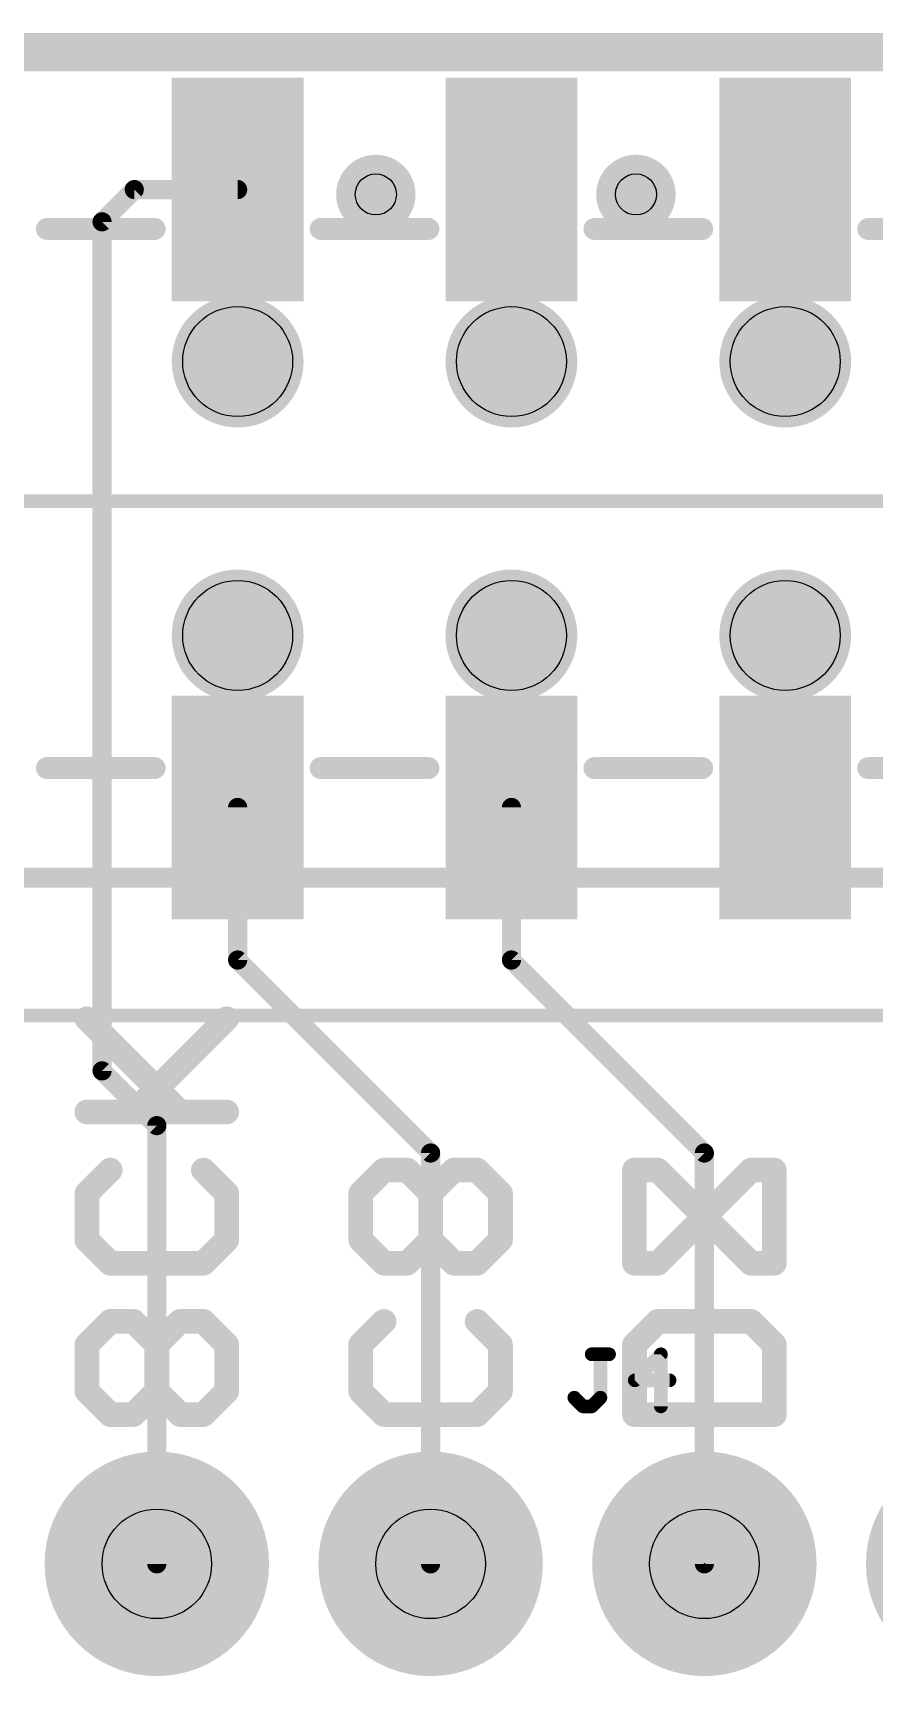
# Model space of a CAD drawing. Extents: x -29 to 79, y -27 to 74.
# Drawn here: x 28.06 to 35.87, y 7.85 to 23.09 of the extents above; entities that cross this region are included whole.
import ezdxf

# ---------------------------------------------------------------- set-up
doc = ezdxf.new("R2010")
doc.units = 0
for name, color, linetype in [('1', 12, 'CONTINUOUS'), ('16', 132, 'CONTINUOUS'), ('17', 110, 'CONTINUOUS'), ('18', 110, 'CONTINUOUS'), ('20', 53, 'CONTINUOUS'), ('21', 41, 'CONTINUOUS'), ('22', 40, 'CONTINUOUS'), ('23', 53, 'CONTINUOUS'), ('25', 253, 'CONTINUOUS'), ('29', 253, 'CONTINUOUS'), ('30', 253, 'CONTINUOUS'), ('31', 253, 'CONTINUOUS'), ('44', 253, 'CONTINUOUS'), ('49', 183, 'CONTINUOUS'), ('51', 53, 'CONTINUOUS')]:
    doc.layers.add(name, color=color, linetype=linetype)

# ---------------------------------------------------------------- blocks, each defined once
blk = doc.blocks.new('RECT')
blk.add_solid([(-0.5, -0.5), (0.5, -0.5), (-0.5, 0.5), (0.5, 0.5)])
blk = doc.blocks.new('ROUNDP')
at = {"const_width": 0.5}
blk.add_lwpolyline([(0, -0.25, 1), (0, 0.25, 1), (0, -0.25)], format="xyb", dxfattribs=at)
blk = doc.blocks.new('ROUNDV')
at = {"const_width": 0.5}
blk.add_lwpolyline([(0, -0.25, 1), (0, 0.25, 1), (0, -0.25)], format="xyb", dxfattribs=at)

msp = doc.modelspace()

# ---------------------------------------------------------------- linework, layer by layer
at = {"layer": '1'}
for points, const_width in [([(0, 22.86), (52.07, 22.86)], 0.254), ([(28.702, 21.336), (29.001, 21.635)], 0.1778), ([(29.96, 21.635), (29.001, 21.635)], 0.1778), ([(28.702, 13.462), (28.702, 21.336)], 0.1778), ([(29.96, 15.905), (29.96, 14.49)], 0.1778), ([(32.5, 15.905), (32.5, 14.49)], 0.1778), ([(29.96, 14.49), (31.75, 12.7)], 0.1778), ([(34.29, 12.7), (32.5, 14.49)], 0.1778), ([(29.21, 12.954), (28.702, 13.462)], 0.1778), ([(29.21, 8.89), (29.21, 12.954)], 0.1778), ([(31.75, 12.7), (31.75, 8.89)], 0.1778), ([(34.29, 8.89), (34.29, 12.7)], 0.1778)]:
    msp.add_lwpolyline(points, dxfattribs=dict(at, const_width=const_width))
at = {"layer": '1', "const_width": 0.0889}
for points in [[(29.001, 21.6795, 1), (29.001, 21.5906)], [(29.0324, 21.6036, 1), (28.9696, 21.6664)], [(29.96, 21.5906, 1), (29.96, 21.6795)], [(28.7465, 21.336, 1), (28.6576, 21.336)], [(28.6706, 21.3674, 1), (28.7334, 21.3046)], [(30.0045, 15.905, 1), (29.9155, 15.905)], [(32.5444, 15.905, 1), (32.4556, 15.905)], [(29.9914, 14.5214, 1), (29.9286, 14.4586)], [(29.9155, 14.49, 1), (30.0045, 14.49)], [(32.5314, 14.5214, 1), (32.4686, 14.4586)], [(32.4556, 14.49, 1), (32.5444, 14.49)], [(28.7334, 13.4934, 1), (28.6706, 13.4306)], [(28.6576, 13.462, 1), (28.7465, 13.462)], [(29.2545, 12.954, 1), (29.1655, 12.954)], [(29.1786, 12.9226, 1), (29.2414, 12.9854)], [(31.7945, 12.7, 1), (31.7055, 12.7)], [(31.7186, 12.6686, 1), (31.7814, 12.7314)], [(34.3344, 12.7, 1), (34.2456, 12.7)], [(34.2586, 12.6686, 1), (34.3214, 12.7314)], [(29.1655, 8.89, 1), (29.2545, 8.89)], [(31.7055, 8.89, 1), (31.7945, 8.89)], [(34.2456, 8.89, 1), (34.3344, 8.89)]]:
    msp.add_lwpolyline(points, format="xyb", dxfattribs=at)
at = {"layer": '16', "const_width": 0.254}
msp.add_lwpolyline([(0, 22.86), (52.07, 22.86)], dxfattribs=at)
at = {"layer": '20', "const_width": 0.2032}
msp.add_lwpolyline([(49.784, 22.987), (2.54, 22.987)], dxfattribs=at)
at = {"layer": '20'}
for centre in [(29.96, 20.04), (32.5, 20.04), (35.04, 20.04), (29.96, 17.5), (32.5, 17.5), (35.04, 17.5)]:
    msp.add_circle(centre, 0.51, dxfattribs=at)
at = {"layer": '21'}
for points, const_width in [([(29.19, 21.27), (28.19, 21.27)], 0.2032), ([(31.73, 21.27), (30.73, 21.27)], 0.2032), ([(34.27, 21.27), (33.27, 21.27)], 0.2032), ([(36.81, 21.27), (35.81, 21.27)], 0.2032), ([(29.19, 16.27), (28.19, 16.27)], 0.2032), ([(31.73, 16.27), (30.73, 16.27)], 0.2032), ([(34.27, 16.27), (33.27, 16.27)], 0.2032), ([(36.81, 16.27), (35.81, 16.27)], 0.2032), ([(29.4255, 13.0809), (28.5612, 13.9452)], 0.2286), ([(29.2094, 13.2969), (29.8577, 13.9452)], 0.2286), ([(28.5612, 13.0809), (29.8577, 13.0809)], 0.2286), ([(28.7773, 12.5419), (28.5612, 12.3258)], 0.2286), ([(29.8577, 12.3258), (29.6416, 12.5419)], 0.2286), ([(31.3173, 12.5419), (31.1012, 12.3258)], 0.2286), ([(31.7494, 12.3258), (31.9655, 12.5419)], 0.2286), ([(31.9655, 12.5419), (32.1816, 12.5419)], 0.2286), ([(32.1816, 12.5419), (32.3977, 12.3258)], 0.2286), ([(33.6412, 11.6776), (33.6412, 12.5419)], 0.2286), ([(33.6412, 12.5419), (33.8573, 12.5419)], 0.2286), ([(33.8573, 12.5419), (34.7216, 11.6776)], 0.2286), ([(28.5612, 12.3258), (28.5612, 11.8937)], 0.2286), ([(29.8577, 11.8937), (29.8577, 12.3258)], 0.2286), ([(31.1012, 12.3258), (31.1012, 11.8937)], 0.2286), ([(31.7494, 11.8937), (31.7494, 12.3258)], 0.2286), ([(32.3977, 12.3258), (32.3977, 11.8937)], 0.2286), ([(28.5612, 11.8937), (28.7773, 11.6776)], 0.2286), ([(29.6416, 11.6776), (29.8577, 11.8937)], 0.2286), ([(31.1012, 11.8937), (31.3173, 11.6776)], 0.2286), ([(31.5334, 11.6776), (31.7494, 11.8937)], 0.2286), ([(32.3977, 11.8937), (32.1816, 11.6776)], 0.2286), ([(28.7773, 11.6776), (29.6416, 11.6776)], 0.2286), ([(31.3173, 11.6776), (31.5334, 11.6776)], 0.2286), ([(34.7216, 11.6776), (34.9377, 11.6776)], 0.2286), ([(28.7773, 11.1386), (28.5612, 10.9226)], 0.2286), ([(29.2094, 10.9226), (29.4255, 11.1386)], 0.2286), ([(29.4255, 11.1386), (29.6416, 11.1386)], 0.2286), ([(29.6416, 11.1386), (29.8577, 10.9226)], 0.2286), ([(31.3173, 11.1386), (31.1012, 10.9226)], 0.2286), ([(32.3977, 10.9226), (32.1816, 11.1386)], 0.2286), ([(33.8573, 11.1386), (33.6412, 10.9226)], 0.2286), ([(34.7216, 11.1386), (33.8573, 11.1386)], 0.2286), ([(34.9377, 10.9226), (34.7216, 11.1386)], 0.2286), ([(28.5612, 10.9226), (28.5612, 10.4904)], 0.2286), ([(29.2094, 10.4904), (29.2094, 10.9226)], 0.2286), ([(29.8577, 10.9226), (29.8577, 10.4904)], 0.2286), ([(31.1012, 10.9226), (31.1012, 10.4904)], 0.2286), ([(32.3977, 10.4904), (32.3977, 10.9226)], 0.2286), ([(33.6412, 10.9226), (33.6412, 10.2743)], 0.2286), ([(34.9377, 10.2743), (34.9377, 10.9226)], 0.2286), ([(28.5612, 10.4904), (28.7773, 10.2743)], 0.2286), ([(28.9934, 10.2743), (29.2094, 10.4904)], 0.2286), ([(29.8577, 10.4904), (29.6416, 10.2743)], 0.2286), ([(31.1012, 10.4904), (31.3173, 10.2743)], 0.2286), ([(32.1816, 10.2743), (32.3977, 10.4904)], 0.2286), ([(28.7773, 10.2743), (28.9934, 10.2743)], 0.2286), ([(31.3173, 10.2743), (32.1816, 10.2743)], 0.2286), ([(33.6412, 10.2743), (34.9377, 10.2743)], 0.2286)]:
    msp.add_lwpolyline(points, dxfattribs=dict(at, const_width=const_width))
for points, const_width in [([(28.19, 21.3208, 1), (28.19, 21.2192)], 0.1016), ([(29.19, 21.2192, 1), (29.19, 21.3208)], 0.1016), ([(30.73, 21.3208, 1), (30.73, 21.2192)], 0.1016), ([(31.73, 21.2192, 1), (31.73, 21.3208)], 0.1016), ([(33.27, 21.3208, 1), (33.27, 21.2192)], 0.1016), ([(34.27, 21.2192, 1), (34.27, 21.3208)], 0.1016), ([(35.81, 21.3208, 1), (35.81, 21.2192)], 0.1016), ([(28.19, 16.3208, 1), (28.19, 16.2192)], 0.1016), ([(29.19, 16.2192, 1), (29.19, 16.3208)], 0.1016), ([(30.73, 16.3208, 1), (30.73, 16.2192)], 0.1016), ([(31.73, 16.2192, 1), (31.73, 16.3208)], 0.1016), ([(33.27, 16.3208, 1), (33.27, 16.2192)], 0.1016), ([(34.27, 16.2192, 1), (34.27, 16.3208)], 0.1016), ([(35.81, 16.3208, 1), (35.81, 16.2192)], 0.1016), ([(28.6016, 13.9856, 1), (28.5208, 13.9048)], 0.1143), ([(29.8981, 13.9048, 1), (29.8173, 13.9856)], 0.1143), ([(29.169, 13.3374, 1), (29.2499, 13.2565)], 0.1143), ([(28.5612, 13.138, 1), (28.5612, 13.0237)], 0.1143), ([(29.3851, 13.0404, 1), (29.4659, 13.1213)], 0.1143), ([(29.8577, 13.0237, 1), (29.8577, 13.138)], 0.1143), ([(28.8177, 12.5015, 1), (28.7369, 12.5823)], 0.1143), ([(29.682, 12.5823, 1), (29.6012, 12.5015)], 0.1143), ([(31.3577, 12.5015, 1), (31.2769, 12.5823)], 0.1143), ([(31.9655, 12.5991, 1), (31.9655, 12.4848)], 0.1143), ([(32.0059, 12.5015, 1), (31.9251, 12.5823)], 0.1143), ([(32.222, 12.5823, 1), (32.1412, 12.5015)], 0.1143), ([(32.1816, 12.4848, 1), (32.1816, 12.5991)], 0.1143), ([(33.6983, 12.5419, 1), (33.584, 12.5419)], 0.1143), ([(33.6412, 12.5991, 1), (33.6412, 12.4848)], 0.1143), ([(33.8977, 12.5823, 1), (33.8169, 12.5015)], 0.1143), ([(33.8573, 12.4848, 1), (33.8573, 12.5991)], 0.1143), ([(28.6183, 12.3258, 1), (28.504, 12.3258)], 0.1143), ([(28.5208, 12.3662, 1), (28.6016, 12.2854)], 0.1143), ([(29.9149, 12.3258, 1), (29.8006, 12.3258)], 0.1143), ([(29.8173, 12.2854, 1), (29.8981, 12.3662)], 0.1143), ([(31.1583, 12.3258, 1), (31.044, 12.3258)], 0.1143), ([(31.0608, 12.3662, 1), (31.1416, 12.2854)], 0.1143), ([(31.8066, 12.3258, 1), (31.6923, 12.3258)], 0.1143), ([(31.709, 12.3662, 1), (31.7899, 12.2854)], 0.1143), ([(32.4549, 12.3258, 1), (32.3406, 12.3258)], 0.1143), ([(32.3573, 12.2854, 1), (32.4381, 12.3662)], 0.1143), ([(28.6016, 11.9341, 1), (28.5208, 11.8533)], 0.1143), ([(28.504, 11.8937, 1), (28.6183, 11.8937)], 0.1143), ([(29.8006, 11.8937, 1), (29.9149, 11.8937)], 0.1143), ([(29.8981, 11.8533, 1), (29.8173, 11.9341)], 0.1143), ([(31.1416, 11.9341, 1), (31.0608, 11.8533)], 0.1143), ([(31.044, 11.8937, 1), (31.1583, 11.8937)], 0.1143), ([(31.6923, 11.8937, 1), (31.8066, 11.8937)], 0.1143), ([(31.7899, 11.8533, 1), (31.709, 11.9341)], 0.1143), ([(32.3406, 11.8937, 1), (32.4549, 11.8937)], 0.1143), ([(32.4381, 11.8533, 1), (32.3573, 11.9341)], 0.1143), ([(28.7773, 11.7347, 1), (28.7773, 11.6204)], 0.1143), ([(28.7369, 11.6372, 1), (28.8177, 11.718)], 0.1143), ([(29.6012, 11.718, 1), (29.682, 11.6372)], 0.1143), ([(29.6416, 11.6204, 1), (29.6416, 11.7347)], 0.1143), ([(31.3173, 11.7347, 1), (31.3173, 11.6204)], 0.1143), ([(31.2769, 11.6372, 1), (31.3577, 11.718)], 0.1143), ([(31.493, 11.718, 1), (31.5738, 11.6372)], 0.1143), ([(31.5334, 11.6204, 1), (31.5334, 11.7347)], 0.1143), ([(32.1412, 11.718, 1), (32.222, 11.6372)], 0.1143), ([(34.7216, 11.7347, 1), (34.7216, 11.6204)], 0.1143), ([(34.6812, 11.6372, 1), (34.762, 11.718)], 0.1143), ([(34.9377, 11.6204, 1), (34.9377, 11.7347)], 0.1143), ([(33.584, 11.6776, 1), (33.6983, 11.6776)], 0.1143), ([(28.8177, 11.0982, 1), (28.7369, 11.179)], 0.1143), ([(29.4255, 11.1958, 1), (29.4255, 11.0815)], 0.1143), ([(29.4659, 11.0982, 1), (29.3851, 11.179)], 0.1143), ([(29.682, 11.179, 1), (29.6012, 11.0982)], 0.1143), ([(29.6416, 11.0815, 1), (29.6416, 11.1958)], 0.1143), ([(31.3577, 11.0982, 1), (31.2769, 11.179)], 0.1143), ([(32.222, 11.179, 1), (32.1412, 11.0982)], 0.1143), ([(33.8573, 11.1958, 1), (33.8573, 11.0815)], 0.1143), ([(33.8977, 11.0982, 1), (33.8169, 11.179)], 0.1143), ([(34.762, 11.179, 1), (34.6812, 11.0982)], 0.1143), ([(34.7216, 11.0815, 1), (34.7216, 11.1958)], 0.1143), ([(28.6183, 10.9226, 1), (28.504, 10.9226)], 0.1143), ([(28.5208, 10.963, 1), (28.6016, 10.8821)], 0.1143), ([(29.169, 10.963, 1), (29.2499, 10.8821)], 0.1143), ([(29.2666, 10.9226, 1), (29.1523, 10.9226)], 0.1143), ([(29.9149, 10.9226, 1), (29.8006, 10.9226)], 0.1143), ([(29.8173, 10.8821, 1), (29.8981, 10.963)], 0.1143), ([(31.1583, 10.9226, 1), (31.044, 10.9226)], 0.1143), ([(31.0608, 10.963, 1), (31.1416, 10.8821)], 0.1143), ([(32.4549, 10.9226, 1), (32.3406, 10.9226)], 0.1143), ([(32.3573, 10.8821, 1), (32.4381, 10.963)], 0.1143), ([(33.6983, 10.9226, 1), (33.584, 10.9226)], 0.1143), ([(33.6008, 10.963, 1), (33.6816, 10.8821)], 0.1143), ([(34.9948, 10.9226, 1), (34.8805, 10.9226)], 0.1143), ([(34.8973, 10.8821, 1), (34.9781, 10.963)], 0.1143), ([(28.6016, 10.5308, 1), (28.5208, 10.45)], 0.1143), ([(28.504, 10.4904, 1), (28.6183, 10.4904)], 0.1143), ([(29.1523, 10.4904, 1), (29.2666, 10.4904)], 0.1143), ([(29.2499, 10.45, 1), (29.169, 10.5308)], 0.1143), ([(29.8006, 10.4904, 1), (29.9149, 10.4904)], 0.1143), ([(29.8981, 10.45, 1), (29.8173, 10.5308)], 0.1143), ([(31.1416, 10.5308, 1), (31.0608, 10.45)], 0.1143), ([(31.044, 10.4904, 1), (31.1583, 10.4904)], 0.1143), ([(32.3406, 10.4904, 1), (32.4549, 10.4904)], 0.1143), ([(32.4381, 10.45, 1), (32.3573, 10.5308)], 0.1143), ([(28.7773, 10.3315, 1), (28.7773, 10.2172)], 0.1143), ([(28.7369, 10.2339, 1), (28.8177, 10.3147)], 0.1143), ([(28.953, 10.3147, 1), (29.0338, 10.2339)], 0.1143), ([(28.9934, 10.2172, 1), (28.9934, 10.3315)], 0.1143), ([(29.6012, 10.3147, 1), (29.682, 10.2339)], 0.1143), ([(31.3173, 10.3315, 1), (31.3173, 10.2172)], 0.1143), ([(31.2769, 10.2339, 1), (31.3577, 10.3147)], 0.1143), ([(32.1412, 10.3147, 1), (32.222, 10.2339)], 0.1143), ([(32.1816, 10.2172, 1), (32.1816, 10.3315)], 0.1143), ([(33.6412, 10.3315, 1), (33.6412, 10.2172)], 0.1143), ([(34.9377, 10.2172, 1), (34.9377, 10.3315)], 0.1143), ([(33.584, 10.2743, 1), (33.6983, 10.2743)], 0.1143), ([(34.8805, 10.2743, 1), (34.9948, 10.2743)], 0.1143)]:
    msp.add_lwpolyline(points, format="xyb", dxfattribs=dict(at, const_width=const_width))
at = {"layer": '22', "const_width": 0.2286}
for points in [[(29.2106, 13.2969), (28.5623, 13.9452)], [(28.9945, 13.0809), (29.8588, 13.9452)], [(29.8588, 13.0809), (28.5623, 13.0809)], [(28.5623, 12.3258), (28.7784, 12.5419)], [(29.6427, 12.5419), (29.8588, 12.3258)], [(31.3184, 12.5419), (31.1023, 12.3258)], [(31.5345, 12.5419), (31.3184, 12.5419)], [(31.7506, 12.3258), (31.5345, 12.5419)], [(32.1827, 12.5419), (32.3988, 12.3258)], [(34.7227, 12.5419), (33.8584, 11.6776)], [(34.9388, 12.5419), (34.7227, 12.5419)], [(34.9388, 11.6776), (34.9388, 12.5419)], [(28.5623, 11.8937), (28.5623, 12.3258)], [(29.8588, 12.3258), (29.8588, 11.8937)], [(31.1023, 12.3258), (31.1023, 11.8937)], [(31.7506, 11.8937), (31.7506, 12.3258)], [(32.3988, 12.3258), (32.3988, 11.8937)], [(28.7784, 11.6776), (28.5623, 11.8937)], [(29.8588, 11.8937), (29.6427, 11.6776)], [(31.1023, 11.8937), (31.3184, 11.6776)], [(31.9666, 11.6776), (31.7506, 11.8937)], [(32.3988, 11.8937), (32.1827, 11.6776)], [(29.6427, 11.6776), (28.7784, 11.6776)], [(32.1827, 11.6776), (31.9666, 11.6776)], [(33.8584, 11.6776), (33.6423, 11.6776)], [(28.7784, 11.1386), (28.5623, 10.9226)], [(28.9945, 11.1386), (28.7784, 11.1386)], [(29.2106, 10.9226), (28.9945, 11.1386)], [(29.6427, 11.1386), (29.8588, 10.9226)], [(31.1023, 10.9226), (31.3184, 11.1386)], [(32.1827, 11.1386), (32.3988, 10.9226)], [(33.6423, 10.9226), (33.8584, 11.1386)], [(33.8584, 11.1386), (34.7227, 11.1386)], [(34.7227, 11.1386), (34.9388, 10.9226)], [(28.5623, 10.9226), (28.5623, 10.4904)], [(29.2106, 10.4904), (29.2106, 10.9226)], [(29.8588, 10.9226), (29.8588, 10.4904)], [(31.1023, 10.4904), (31.1023, 10.9226)], [(32.3988, 10.9226), (32.3988, 10.4904)], [(33.6423, 10.2743), (33.6423, 10.9226)], [(34.9388, 10.9226), (34.9388, 10.2743)], [(28.5623, 10.4904), (28.7784, 10.2743)], [(29.4266, 10.2743), (29.2106, 10.4904)], [(29.8588, 10.4904), (29.6427, 10.2743)], [(31.3184, 10.2743), (31.1023, 10.4904)], [(32.3988, 10.4904), (32.1827, 10.2743)], [(29.6427, 10.2743), (29.4266, 10.2743)], [(32.1827, 10.2743), (31.3184, 10.2743)], [(34.9388, 10.2743), (33.6423, 10.2743)]]:
    msp.add_lwpolyline(points, dxfattribs=at)
at = {"layer": '22', "const_width": 0.1143}
for points in [[(28.6027, 13.9856, 1), (28.5219, 13.9048)], [(29.8992, 13.9048, 1), (29.8184, 13.9856)], [(29.1701, 13.2565, 1), (29.251, 13.3374)], [(28.5623, 13.138, 1), (28.5623, 13.0237)], [(28.9541, 13.1213, 1), (29.0349, 13.0404)], [(29.8588, 13.0237, 1), (29.8588, 13.138)], [(28.8188, 12.5015, 1), (28.738, 12.5823)], [(29.6831, 12.5823, 1), (29.6023, 12.5015)], [(31.3184, 12.5991, 1), (31.3184, 12.4848)], [(31.3588, 12.5015, 1), (31.278, 12.5823)], [(31.5749, 12.5823, 1), (31.4941, 12.5015)], [(31.5345, 12.4848, 1), (31.5345, 12.5991)], [(32.2231, 12.5823, 1), (32.1423, 12.5015)], [(34.7227, 12.5991, 1), (34.7227, 12.4848)], [(34.7631, 12.5015, 1), (34.6823, 12.5823)], [(34.996, 12.5419, 1), (34.8817, 12.5419)], [(34.9388, 12.4848, 1), (34.9388, 12.5991)], [(28.6195, 12.3258, 1), (28.5052, 12.3258)], [(28.5219, 12.3662, 1), (28.6027, 12.2854)], [(29.916, 12.3258, 1), (29.8017, 12.3258)], [(29.8184, 12.2854, 1), (29.8992, 12.3662)], [(31.0619, 12.3662, 1), (31.1427, 12.2854)], [(31.1595, 12.3258, 1), (31.0452, 12.3258)], [(31.8077, 12.3258, 1), (31.6934, 12.3258)], [(31.7101, 12.2854, 1), (31.791, 12.3662)], [(32.456, 12.3258, 1), (32.3417, 12.3258)], [(32.3584, 12.2854, 1), (32.4392, 12.3662)], [(28.6027, 11.9341, 1), (28.5219, 11.8533)], [(28.5052, 11.8937, 1), (28.6195, 11.8937)], [(29.8017, 11.8937, 1), (29.916, 11.8937)], [(29.8992, 11.8533, 1), (29.8184, 11.9341)], [(31.1427, 11.9341, 1), (31.0619, 11.8533)], [(31.0452, 11.8937, 1), (31.1595, 11.8937)], [(31.791, 11.9341, 1), (31.7101, 11.8533)], [(31.6934, 11.8937, 1), (31.8077, 11.8937)], [(32.3417, 11.8937, 1), (32.456, 11.8937)], [(32.4392, 11.8533, 1), (32.3584, 11.9341)], [(28.7784, 11.7347, 1), (28.7784, 11.6204)], [(28.738, 11.6372, 1), (28.8188, 11.718)], [(29.6023, 11.718, 1), (29.6831, 11.6372)], [(29.6427, 11.6204, 1), (29.6427, 11.7347)], [(31.278, 11.6372, 1), (31.3588, 11.718)], [(31.9666, 11.7347, 1), (31.9666, 11.6204)], [(31.9262, 11.6372, 1), (32.007, 11.718)], [(32.1423, 11.718, 1), (32.2231, 11.6372)], [(32.1827, 11.6204, 1), (32.1827, 11.7347)], [(33.6423, 11.7347, 1), (33.6423, 11.6204)], [(33.818, 11.718, 1), (33.8988, 11.6372)], [(33.8584, 11.6204, 1), (33.8584, 11.7347)], [(34.8817, 11.6776, 1), (34.996, 11.6776)], [(28.7784, 11.1958, 1), (28.7784, 11.0815)], [(28.8188, 11.0982, 1), (28.738, 11.179)], [(29.0349, 11.179, 1), (28.9541, 11.0982)], [(28.9945, 11.0815, 1), (28.9945, 11.1958)], [(29.6831, 11.179, 1), (29.6023, 11.0982)], [(31.3588, 11.0982, 1), (31.278, 11.179)], [(32.2231, 11.179, 1), (32.1423, 11.0982)], [(33.8584, 11.1958, 1), (33.8584, 11.0815)], [(33.8988, 11.0982, 1), (33.818, 11.179)], [(34.7631, 11.179, 1), (34.6823, 11.0982)], [(34.7227, 11.0815, 1), (34.7227, 11.1958)], [(28.6195, 10.9226, 1), (28.5052, 10.9226)], [(28.5219, 10.963, 1), (28.6027, 10.8821)], [(29.2677, 10.9226, 1), (29.1534, 10.9226)], [(29.1701, 10.8821, 1), (29.251, 10.963)], [(29.916, 10.9226, 1), (29.8017, 10.9226)], [(29.8184, 10.8821, 1), (29.8992, 10.963)], [(31.0619, 10.963, 1), (31.1427, 10.8821)], [(31.1595, 10.9226, 1), (31.0452, 10.9226)], [(32.456, 10.9226, 1), (32.3417, 10.9226)], [(32.3584, 10.8821, 1), (32.4392, 10.963)], [(33.6994, 10.9226, 1), (33.5851, 10.9226)], [(33.6019, 10.963, 1), (33.6827, 10.8821)], [(34.996, 10.9226, 1), (34.8817, 10.9226)], [(34.8984, 10.8821, 1), (34.9792, 10.963)], [(28.6027, 10.5308, 1), (28.5219, 10.45)], [(28.5052, 10.4904, 1), (28.6195, 10.4904)], [(29.251, 10.5308, 1), (29.1701, 10.45)], [(29.1534, 10.4904, 1), (29.2677, 10.4904)], [(29.8017, 10.4904, 1), (29.916, 10.4904)], [(29.8992, 10.45, 1), (29.8184, 10.5308)], [(31.1427, 10.5308, 1), (31.0619, 10.45)], [(31.0452, 10.4904, 1), (31.1595, 10.4904)], [(32.3417, 10.4904, 1), (32.456, 10.4904)], [(32.4392, 10.45, 1), (32.3584, 10.5308)], [(28.738, 10.2339, 1), (28.8188, 10.3147)], [(29.4266, 10.3315, 1), (29.4266, 10.2172)], [(29.3862, 10.2339, 1), (29.467, 10.3147)], [(29.6023, 10.3147, 1), (29.6831, 10.2339)], [(29.6427, 10.2172, 1), (29.6427, 10.3315)], [(31.3184, 10.3315, 1), (31.3184, 10.2172)], [(31.278, 10.2339, 1), (31.3588, 10.3147)], [(32.1423, 10.3147, 1), (32.2231, 10.2339)], [(32.1827, 10.2172, 1), (32.1827, 10.3315)], [(33.6423, 10.3315, 1), (33.6423, 10.2172)], [(34.9388, 10.2172, 1), (34.9388, 10.3315)], [(33.5851, 10.2743, 1), (33.6994, 10.2743)], [(34.8817, 10.2743, 1), (34.996, 10.2743)]]:
    msp.add_lwpolyline(points, format="xyb", dxfattribs=at)
at = {"layer": '23'}
msp.add_point((34.29, 8.89), dxfattribs=at)
at = {"layer": '25', "const_width": 0.127}
for points in [[(33.2445, 10.8335), (33.4055, 10.8335)], [(33.325, 10.431), (33.325, 10.8335)], [(33.8863, 10.8335), (33.6448, 10.592)], [(33.8863, 10.3505), (33.8863, 10.8335)], [(33.6448, 10.592), (33.9668, 10.592)], [(33.0835, 10.431), (33.164, 10.3505)], [(33.164, 10.3505), (33.2445, 10.3505)], [(33.2445, 10.3505), (33.325, 10.431)]]:
    msp.add_lwpolyline(points, dxfattribs=at)
at = {"layer": '25', "const_width": 0.0635}
for points in [[(33.2445, 10.8653, 1), (33.2445, 10.8018)], [(33.3568, 10.8335, 1), (33.2933, 10.8335)], [(33.4055, 10.8018, 1), (33.4055, 10.8653)], [(33.9181, 10.8335, 1), (33.8546, 10.8335)], [(33.9088, 10.8111, 1), (33.8639, 10.856)], [(33.6448, 10.6238, 1), (33.6448, 10.5603)], [(33.6224, 10.6145, 1), (33.6673, 10.5696)], [(33.9668, 10.5603, 1), (33.9668, 10.6238)], [(33.106, 10.4535, 1), (33.061, 10.4085)], [(33.164, 10.3823, 1), (33.164, 10.3187)], [(33.1415, 10.328, 1), (33.1865, 10.373)], [(33.2221, 10.373, 1), (33.267, 10.328)], [(33.2445, 10.3187, 1), (33.2445, 10.3823)], [(33.2933, 10.431, 1), (33.3568, 10.431)], [(33.3475, 10.4085, 1), (33.3026, 10.4535)], [(33.8546, 10.3505, 1), (33.9181, 10.3505)]]:
    msp.add_lwpolyline(points, format="xyb", dxfattribs=at)
at = {"layer": '29', "const_width": 0.6116}
for points in [[(29.96, 19.7342, 1), (29.96, 20.3458, 1), (29.96, 19.7342)], [(32.5, 19.7342, 1), (32.5, 20.3458, 1), (32.5, 19.7342)], [(35.04, 19.7342, 1), (35.04, 20.3458, 1), (35.04, 19.7342)], [(29.96, 17.1942, 1), (29.96, 17.8058, 1), (29.96, 17.1942)], [(32.5, 17.1942, 1), (32.5, 17.8058, 1), (32.5, 17.1942)], [(35.04, 17.1942, 1), (35.04, 17.8058, 1), (35.04, 17.1942)]]:
    msp.add_lwpolyline(points, format="xyb", dxfattribs=at)
at = {"layer": '30', "const_width": 0.6116}
for points in [[(29.96, 19.7342, 1), (29.96, 20.3458, 1), (29.96, 19.7342)], [(32.5, 19.7342, 1), (32.5, 20.3458, 1), (32.5, 19.7342)], [(35.04, 19.7342, 1), (35.04, 20.3458, 1), (35.04, 19.7342)], [(29.96, 17.1942, 1), (29.96, 17.8058, 1), (29.96, 17.1942)], [(32.5, 17.1942, 1), (32.5, 17.8058, 1), (32.5, 17.1942)], [(35.04, 17.1942, 1), (35.04, 17.8058, 1), (35.04, 17.1942)]]:
    msp.add_lwpolyline(points, format="xyb", dxfattribs=at)
at = {"layer": '44'}
for centre, radius in [((31.242, 21.59), 0.1905), ((33.655, 21.59), 0.1905), ((29.21, 8.89), 0.508), ((31.75, 8.89), 0.508), ((34.29, 8.89), 0.508)]:
    msp.add_circle(centre, radius, dxfattribs=at)
at = {"layer": '49', "const_width": 0.127}
for points in [[(0.508, 18.7452), (51.816, 18.7452)], [(-3.238, 13.9752), (55.662, 13.9752)]]:
    msp.add_lwpolyline(points, dxfattribs=at)

# ---------------------------------------------------------------- block references
at = {"layer": '1', "xscale": 1.87, "yscale": 1.02, "rotation": 90}
for p in [(29.96, 21.635), (32.5, 21.635), (35.04, 21.635), (29.96, 15.905), (32.5, 15.905), (35.04, 15.905)]:
    msp.add_blockref('RECT', p, dxfattribs=at)
at = {"layer": '17', "xscale": 1.8796, "yscale": 1.8796, "rotation": 90}
for p in [(29.21, 8.89), (29.21, 8.89), (31.75, 8.89), (31.75, 8.89), (34.29, 8.89), (34.29, 8.89)]:
    msp.add_blockref('ROUNDP', p, dxfattribs=at)
at = {"layer": '18', "xscale": 0.7366, "yscale": 0.7366}
for p in [(31.242, 21.59), (31.242, 21.59), (33.655, 21.59), (33.655, 21.59)]:
    msp.add_blockref('ROUNDV', p, dxfattribs=at)
at = {"layer": '29', "rotation": 90}
for name, p, xscale, yscale in [('RECT', (29.96, 21.635), 2.0732, 1.2232), ('RECT', (32.5, 21.635), 2.0732, 1.2232), ('RECT', (35.04, 21.635), 2.0732, 1.2232), ('RECT', (29.96, 15.905), 2.0732, 1.2232), ('RECT', (32.5, 15.905), 2.0732, 1.2232), ('RECT', (35.04, 15.905), 2.0732, 1.2232), ('ROUNDP', (29.21, 8.89), 2.0828, 2.0828), ('ROUNDP', (31.75, 8.89), 2.0828, 2.0828), ('ROUNDP', (34.29, 8.89), 2.0828, 2.0828), ('ROUNDP', (36.83, 8.89), 2.0828, 2.0828)]:
    msp.add_blockref(name, p, dxfattribs=dict(at, xscale=xscale, yscale=yscale))
at = {"layer": '30', "xscale": 2.0828, "yscale": 2.0828, "rotation": 90}
for p in [(29.21, 8.89), (31.75, 8.89), (34.29, 8.89), (36.83, 8.89)]:
    msp.add_blockref('ROUNDP', p, dxfattribs=at)
at = {"layer": '31', "xscale": 1.87, "yscale": 1.02, "rotation": 90}
for p in [(29.96, 21.635), (32.5, 21.635), (35.04, 21.635), (29.96, 15.905), (32.5, 15.905), (35.04, 15.905)]:
    msp.add_blockref('RECT', p, dxfattribs=at)
at = {"layer": '49', "xscale": 80.7314, "yscale": 0.1854}
msp.add_blockref('RECT', (36.0058, 15.2537), dxfattribs=at)
at = {"layer": '51', "xscale": 0.508, "yscale": 0.508}
for p in [(29.21, 8.89), (31.75, 8.89), (34.29, 8.89)]:
    msp.add_blockref('RECT', p, dxfattribs=at)

doc.saveas('drawing.dxf')
